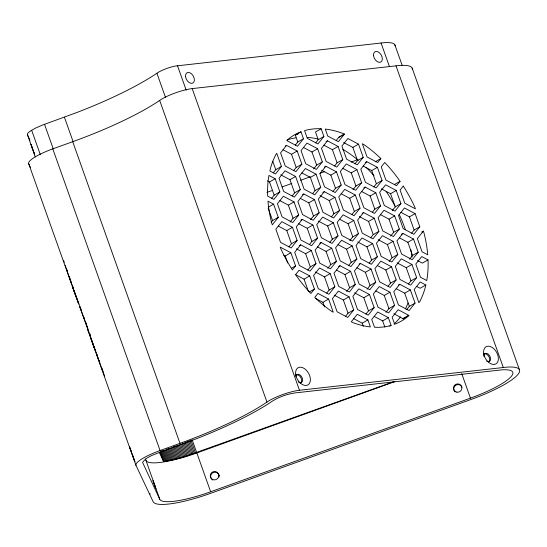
<?xml version="1.0" encoding="UTF-8"?>
<svg xmlns="http://www.w3.org/2000/svg" width="547" height="547" viewBox="0 0 547 547"><rect width="100%" height="100%" fill="white"/><g stroke="black" fill="none" stroke-linecap="round" stroke-linejoin="round"><path stroke-width="0.82" d="M218.998 477.087L218.964 475.357L218.137 473.47A4.239 4.144 -25.3 0 0 212.728 471.952A4.239 4.144 -25.3 0 0 210.54 477.128A4.239 4.144 -25.3 0 0 215.497 479.726L216.332 479.425A4.239 4.144 -25.3 0 0 218.718 475.097L218.137 473.47M425.839 284.994L425.552 286.279A107.356 69.182 60.2 0 1 419.658 301.725L418.886 302.648L414.202 289.493L420.171 281.985L425.839 284.994L420.151 288.242L416.609 286.361M286.56 145.372L280.59 152.88L285.274 166.035L295.913 171.683L301.882 164.182L297.199 151.02L286.56 145.372L285.137 146.186M273.268 172.838L275.756 169.714L281.438 166.466L276.755 153.304L276.037 154.295A107.356 69.182 60.2 0 0 270.136 169.741L269.862 170.992L275.469 173.967L281.438 166.466M295.291 145.119L297.78 141.994L303.462 138.747L300.994 131.806L300.159 132.107A107.356 69.182 60.2 0 0 287.77 139.574L286.854 140.6L297.5 146.247L303.462 138.747M271.688 198.274L274.17 195.142L279.852 191.894L275.175 178.739L268.953 175.437L268.454 178.472A107.356 69.182 60.2 0 0 267.558 192.551L267.668 196.1L273.89 199.402L279.852 191.894M293.712 170.555L296.2 167.43L301.882 164.182M315.735 142.835L318.224 139.711L323.906 136.463L321.171 128.771L318.504 128.682A107.356 69.182 60.2 0 0 307.175 129.933L304.563 130.63L307.298 138.316L317.944 143.964L323.906 136.463M327.448 140.805L321.479 148.312L326.162 161.468L336.802 167.115L342.771 159.608L338.087 146.452L327.448 140.805L326.026 141.618M271.093 222.458L272.591 220.578L278.273 217.33L273.589 204.175L267.975 201.193L268.064 202.438A107.356 69.182 60.2 0 0 271.681 222.957L272.303 224.838L278.273 217.33M292.132 195.99L294.614 192.859L300.296 189.611L295.619 176.455L284.973 170.808L279.011 178.315L283.688 191.471L294.334 197.118L300.296 189.611M313.657 168.893L316.645 165.146L322.327 161.891L317.643 148.736L307.004 143.088L301.035 150.596L305.718 163.751L316.357 169.399L322.327 161.891M336.179 140.552L338.668 137.427L344.35 134.179L343.031 133.502A107.356 69.182 60.2 0 0 326.477 129.215L325.274 129.092L327.742 136.032L338.388 141.68L344.35 134.179M303.838 193.953L297.869 201.46L302.553 214.615L313.192 220.27L319.161 212.762L314.477 199.607L303.838 193.953L302.416 194.766M325.862 166.24L319.899 173.741L324.576 186.903L335.222 192.551L341.184 185.043L336.508 171.888L325.862 166.24L324.439 167.047M290.047 222.048L293.035 218.294L298.717 215.046L294.033 201.891L283.394 196.243L277.425 203.744L282.108 216.899L292.748 222.554L298.717 215.046M312.576 193.706L315.058 190.575L320.74 187.327L316.063 174.172L305.417 168.524L299.455 176.025L304.132 189.187L314.778 194.835L320.74 187.327M334.6 165.987L337.089 162.862L342.771 159.608M302.252 219.388L296.289 226.896L300.966 240.051L311.612 245.706L317.575 238.198L312.898 225.043L302.252 219.388L300.829 220.202M324.282 191.669L318.313 199.176L322.997 212.332L333.636 217.986L339.605 210.479L334.921 197.323L324.282 191.669L322.86 192.482M288.966 246.854L291.448 243.73L297.13 240.482L292.454 227.326L281.808 221.672L275.845 229.179L280.522 242.335L291.168 247.989L297.13 240.482M310.491 219.764L313.479 216.01L319.161 212.762M333.02 191.423L335.502 188.291L341.184 185.043M355.044 163.703L357.533 160.572L363.215 157.324L358.531 144.169L347.892 138.521L341.923 146.028L346.607 159.184L357.246 164.832L363.215 157.324M300.672 244.824L294.703 252.331L299.387 265.486L310.026 271.134L315.995 263.633L311.311 250.471L300.672 244.824L299.25 245.637M366.75 161.673L360.788 169.173L365.464 182.329L376.11 187.983L382.073 180.476L377.396 167.32L366.75 161.673L365.328 162.48M309.411 244.571L311.893 241.446L317.575 238.198M331.434 216.851L333.923 213.727L339.605 210.479M352.965 189.761L355.947 186.007L361.629 182.76L356.952 169.604L346.306 163.956L340.343 171.457L345.02 184.619L355.666 190.267L361.629 182.76M295.551 265.917L292.392 269.89L291.51 268.536A107.356 69.182 60.2 0 1 280.85 248.803L280.228 247.107L290.867 252.755L295.551 265.917L291.284 268.351M380.849 158.575L377.69 162.548L367.051 156.9L362.367 143.745L363.94 144.634A107.356 69.182 60.2 0 1 379.939 157.68L380.849 158.575L375.167 161.823M321.116 242.54L315.147 250.047L319.831 263.203L330.47 268.85L336.439 261.35L331.755 248.188L321.116 242.54L319.694 243.353M365.17 187.101L359.201 194.609L363.885 207.764L374.524 213.419L380.493 205.911L375.81 192.756L365.17 187.101L363.748 187.915M307.824 270.006L310.313 266.881L315.995 263.633M329.855 242.287L332.337 239.162L338.019 235.914L333.342 222.759L322.696 217.104L316.734 224.612L321.41 237.767L332.056 243.415L338.019 235.914M351.878 214.568L354.367 211.443L360.049 208.195L355.365 195.04L344.726 189.385L338.757 196.893L343.441 210.048L354.08 215.703L360.049 208.195M373.909 186.855L376.391 183.724L382.073 180.476M363.584 212.537L357.622 220.044L362.299 233.2L372.945 238.848L378.907 231.347L374.23 218.185L363.584 212.537L362.162 213.351M327.769 268.351L330.757 264.598L336.439 261.35M349.8 240.632L352.781 236.878L358.463 233.631L353.786 220.475L343.14 214.821L337.178 222.328L341.854 235.483L352.5 241.131L358.463 233.631M372.322 212.284L374.811 209.159L380.493 205.911M314.409 289.062L310.908 293.472L308.234 290.628A107.356 69.182 60.2 0 1 297.794 277.794L295.592 274.662L299.086 270.259L309.732 275.907L314.409 289.062L309.438 291.907M400.055 181.289L396.554 185.7L385.908 180.045L381.232 166.89L384.732 162.486L387.454 165.392A107.356 69.182 60.2 0 1 397.895 178.226L400.055 181.289L394.373 184.537M339.974 265.692L334.012 273.192L338.689 286.354L349.335 292.002L355.297 284.495L350.62 271.339L339.974 265.692L338.559 266.505M326.689 293.158L329.171 290.026L334.853 286.778L330.176 273.623L319.53 267.975L313.568 275.483L318.245 288.638L328.891 294.286L334.853 286.778M348.712 265.439L351.201 262.314L356.883 259.059L352.2 245.904L341.56 240.256L335.591 247.764L340.275 260.919L350.914 266.567L356.883 259.059M370.743 237.719L373.225 234.595L378.907 231.347M392.267 210.629L395.255 206.875L400.937 203.628L396.254 190.472L385.614 184.818L379.645 192.325L384.329 205.481L394.968 211.135L400.937 203.628M360.418 263.408L354.456 270.909L359.133 284.071L369.779 289.719L375.741 282.211L371.064 269.056L360.418 263.408L359.003 264.215M346.634 291.496L349.615 287.743L355.297 284.495M369.157 263.155L371.645 260.03L377.327 256.775L372.644 243.62L362.005 237.972L356.035 245.48L360.719 258.635L371.358 264.283L377.327 256.775M390.688 236.065L393.669 232.311L399.351 229.063L394.674 215.901L384.028 210.253L378.066 217.761L382.743 230.916L393.389 236.564L399.351 229.063M402.893 233.405L396.924 240.912L401.607 254.068L412.247 259.716L418.216 252.208L413.532 239.053L402.893 233.405L401.471 234.219M345.547 316.31L348.036 313.178L353.718 309.93L349.041 296.775L338.395 291.12L332.426 298.628L337.109 311.783L347.748 317.438L353.718 309.93M367.078 289.213L370.059 285.459L375.741 282.211M389.102 261.493L392.09 257.74L397.772 254.492L393.088 241.336L382.449 235.689L376.48 243.196L381.163 256.352L391.802 261.999L397.772 254.492M411.631 233.152L414.113 230.027L419.795 226.779L415.118 213.617L404.472 207.969L398.51 215.477L403.187 228.632L413.833 234.28L419.795 226.779M423.337 231.121L417.368 238.622L422.052 251.784L427.713 254.786L427.624 253.582A107.356 69.182 60.2 0 0 424.014 233.07L423.501 231.203L421.915 231.935M365.991 314.026L368.48 310.894L374.162 307.646L369.485 294.491L358.839 288.837L352.87 296.344L357.553 309.499L368.193 315.154L374.162 307.646M388.021 286.307L390.503 283.175L396.185 279.927L391.508 266.772L380.862 261.124L374.9 268.625L379.577 281.787L390.223 287.435L396.185 279.927M409.546 259.21L412.534 255.456L418.216 252.208M399.727 284.269L393.758 291.777L398.442 304.932L409.081 310.587L415.05 303.079L410.373 289.924L399.727 284.269L398.305 285.083M385.936 312.364L388.924 308.611L394.606 305.363L389.929 292.207L379.283 286.553L373.314 294.06L377.998 307.216L388.637 312.87L394.606 305.363M408.465 284.023L410.947 280.891L416.629 277.644L411.953 264.488L401.307 258.84L395.344 266.341L400.021 279.496L410.667 285.151L416.629 277.644M406.879 309.452L409.368 306.327L415.05 303.079M393.881 313.704L403.18 318.826L404.356 317.745M408.862 315.578L407.918 316.446A107.356 69.182 60.2 0 1 395.529 323.913L394.674 324.221L392.178 317.212L398.141 309.705L408.787 315.352L403.18 318.826M395.078 45.893A48.02 9.853 -19.6 0 0 383.775 42.721L175.813 65.982A13.928 2.858 -19.6 0 0 158.261 72.348L154.083 75.137A134.2 27.541 -19.6 0 1 77.318 112.333L41.852 125.311L35.199 128.251L30.201 131.164A19.76 4.055 -19.6 0 0 27.35 134.247L35.288 156.948M412.363 69.25A56.505 11.596 -19.6 0 0 399.057 65.51L192.188 88.6A22.427 4.602 -19.6 0 0 175.136 92.997L172.073 94.159A22.427 4.602 -19.6 0 0 159.656 100.388L156.914 102.268A125.714 25.798 -19.6 0 1 72.71 141.694L52.779 148.873A28.253 5.798 -19.6 0 0 37.114 155.792L34.714 157.187A28.253 5.798 -19.6 0 0 28.697 163.717L78.665 304.009L72.197 285.828L75.787 296.125M266.943 402.059L264.201 403.932A125.714 25.798 -19.6 0 1 179.997 443.357L160.066 450.543A28.253 5.798 -19.6 0 0 135.984 465.388L153.153 501.715A56.505 11.596 -19.6 0 0 211.279 493.1L471.254 399.399A56.505 11.596 -19.6 0 0 515.889 376.582A56.505 11.596 -19.6 0 0 506.344 367.181L299.476 390.264A22.427 4.602 -19.6 0 0 266.943 402.059L159.656 100.388M297.78 141.994L295.312 135.061L300.994 131.806M321.171 128.771L315.489 132.018L318.224 139.711M283.004 149.748L291.517 154.275L297.199 151.02M303.448 147.464L311.961 151.984L317.643 148.736M344.295 134.022L338.668 137.427M267.421 180.886L269.493 181.987L275.175 178.739M323.892 145.181L332.405 149.7L338.087 146.452M280.714 174.808L289.937 179.703L295.619 176.455M343.625 142.521L352.849 147.416L358.531 144.169M301.862 172.9L310.381 177.419L316.063 174.172M268.618 207.019L273.589 204.175M321.602 170.24L330.826 175.136L336.508 171.888M279.866 200.633L288.351 205.139L294.033 201.891M342.75 168.332L351.27 172.852L356.952 169.604M300.282 198.335L308.795 202.855L314.477 199.607M363.194 166.049L371.714 170.568L377.396 167.32M320.016 195.676L329.239 200.571L334.921 197.323M278.279 226.068L286.772 230.574L292.454 227.326M341.171 193.768L349.683 198.287L355.365 195.04M298.724 223.785L307.216 228.29L312.898 225.043M361.615 191.484L370.128 196.004L375.81 192.756M318.436 221.111L327.66 226.007L333.342 222.759M381.348 188.824L390.572 193.72L396.254 190.472M283.777 255.258L285.185 256.01L290.867 252.755M339.584 219.203L348.104 223.723L353.786 220.475M296.426 248.837L305.629 253.726L311.311 250.471M359.324 216.537L368.548 221.439L374.23 218.185M317.561 246.916L326.074 251.442L331.755 248.188M380.473 214.629L388.992 219.156L394.674 215.901M338.005 244.632L346.518 249.152L352.2 245.904M400.917 212.345L409.436 216.872L415.118 213.617M295.558 274.649L304.05 279.155L309.732 275.907M357.738 241.972L366.962 246.868L372.644 243.62M315.284 271.982L324.494 276.871L330.176 273.623M378.182 239.689L387.406 244.584L393.088 241.336M336.419 270.068L344.938 274.587L350.62 271.339M422.079 232.017L423.501 231.203M399.337 237.781L407.85 242.3L413.532 239.053M356.863 267.784L365.382 272.303L371.064 269.056M315.858 298.566L322.908 302.306L328.597 299.059L333.273 312.214L331.755 311.387A107.356 69.182 60.2 0 1 315.749 298.347L314.785 297.39L317.951 293.411L328.597 299.059M377.307 265.5L385.826 270.02L391.508 266.772M334.149 295.134L343.352 300.023L349.041 296.775M397.047 262.84L406.271 267.736L411.953 264.488M428.027 259.887L421.751 256.557L415.788 264.057L420.465 277.213L426.742 280.549L427.234 277.548A107.356 69.182 60.2 0 0 428.13 263.476L428.027 259.887L422.346 263.134L417.464 260.543M354.572 292.843L363.796 297.739L369.485 294.491M375.727 290.936L384.24 295.455L389.929 292.207M396.172 288.652L404.684 293.171L410.373 289.924M353.724 318.669L362.217 323.174L367.899 319.927L370.387 326.921L369.218 326.805A107.356 69.182 60.2 0 1 352.658 322.518L351.29 321.78L357.253 314.272L367.899 319.927M374.148 316.371L382.661 320.891L388.343 317.643L391.105 325.397L389.683 326.21M403.105 318.607L408.787 315.352M470.454 398.148L475.466 396.281A49.428 10.147 -19.6 0 0 501.326 369.895L294.963 392.931C285.91 394.339 276.987 397.601 269.562 403.036A132.784 27.247 -19.6 0 1 193.611 439.836L160.907 451.781C154.616 454.612 146.63 456.465 142.569 462.406L159.799 499.322A49.442 10.147 -19.6 0 0 210.657 491.78L470.454 398.148L461.716 373.574M266.963 192.4L272.577 190.377M282.197 186.91L291.818 183.443M300.638 180.264L310.258 176.797M319.879 173.324L324.692 171.594M351.147 162.056L357.56 159.745M159.232 452.321L163.601 461.559L173.57 459.617L184.886 456.588L393.949 381.594M145.256 458.94L145.987 460.485A49.442 10.147 -19.6 0 0 196.845 452.943L394.9 381.56M295.312 135.061L297.924 134.131M391.105 325.397L388.52 326.094A107.356 69.182 60.2 0 1 377.191 327.338L374.49 327.25L371.734 319.496L377.697 311.988L388.343 317.643M218.513 474.256L218.841 474.94M218.636 474.673L218.964 475.357M218.718 475.097L219.039 475.781M27.425 134.849L29.982 140.251M28.697 163.717L30.482 167.505M34.721 154.835L33.223 150.917M129.502 446.557L129.954 447.665M134.877 461.771L129.407 446.605M31.439 145.434L31.008 144.449L33.025 150.37M149.994 493.599L150.172 494.044M63.575 260.495L64.272 262.307M81.332 310.279L73.859 289.965M79.862 306.942L87.335 327.263M89.742 333.8L90.59 335.995M95.616 351.058L97.024 354.723M98.098 357.977L96.682 354.312L97.633 357.164A103.116 2.072 70.2 0 0 99.178 361.389M98.945 360.172L99.8 362.374M31.569 145.775L32.054 147.061M130.159 448.184L130.377 448.772M130.624 449.415L130.883 450.106M32.239 147.553L32.629 148.606M131.164 450.851L131.451 451.624M95.151 350.353L87.999 330.258L94.829 349.273M32.827 149.153L33.032 149.707M132.34 454.085L132.641 454.919M154.774 485.497L152.982 480.738L155.84 488.69L154.917 485.9M412.137 68.047L519.418 369.71M394.886 44.875L402.189 65.401M396.001 65.831L503.288 367.495M381.061 43.001L389.485 66.686M409.436 216.872L414.113 230.027M390.572 193.72L395.255 206.875M407.85 242.3L412.534 255.456M371.714 170.568L376.391 183.724M388.992 219.156L393.669 232.311M406.271 267.736L410.947 280.891M352.849 147.416L357.533 160.572M370.128 196.004L374.811 209.159M387.406 244.584L392.09 257.74M404.684 293.171L409.368 306.327M351.27 172.852L355.947 186.007M368.548 221.439L373.225 234.595M385.826 270.02L390.503 283.175M332.405 149.7L337.089 162.862M349.683 198.287L354.367 211.443M366.962 246.868L371.645 260.03M384.24 295.455L388.924 308.611M330.826 175.136L335.502 188.291M348.104 223.723L352.781 236.878M365.382 272.303L370.059 285.459M382.661 320.891L384.869 327.099M311.961 151.984L316.645 165.146M329.239 200.571L333.923 213.727M346.518 249.152L351.201 262.314M363.796 297.739L368.48 310.894M310.381 177.419L315.058 190.575M327.66 226.007L332.337 239.162M344.938 274.587L349.615 287.743M362.217 323.174L363.324 326.285M291.517 154.275L296.2 167.43M308.795 202.855L313.479 216.01M326.074 251.442L330.757 264.598M343.352 300.023L348.036 313.178M289.937 179.703L294.614 192.859M307.216 228.29L311.893 241.446M324.494 276.871L329.171 290.026M272.727 161.201L275.756 169.714M288.351 205.139L293.035 218.294M305.629 253.726L310.313 266.881M322.908 302.306L324.562 306.949M269.493 181.987L274.17 195.142M286.772 230.574L291.448 243.73M304.05 279.155L308.453 291.537M268.18 208.195L272.591 220.578M285.185 256.01L287.667 262.97M192.188 88.6L299.476 390.264M177.502 65.743L186.206 90.214M156.893 73.209L165.597 97.687M192.147 439.815L196.722 452.677M196.845 452.943L210.657 491.78M190.965 440.232L195.539 453.101M189.775 440.65L194.349 453.518M188.585 441.06L193.166 453.928M187.402 441.463L191.976 454.331M186.212 441.86L190.787 454.728M185.03 442.249L189.604 455.118M184.127 443.432L188.421 455.494M182.664 443.002L187.238 455.87M181.768 444.171L186.055 456.232M64.396 117.147L73.1 141.618M180.592 444.526L184.886 456.588M72.71 141.694L179.997 443.357M179.43 444.868L183.717 456.936M178.267 445.21L182.554 457.271M177.112 445.538L181.399 457.6M175.963 445.853L180.25 457.921M174.821 446.167L179.108 458.229M173.693 446.461L177.98 458.523M172.859 447.555L176.859 458.817M171.744 447.836L175.751 459.09M170.65 448.102L174.65 459.364M169.563 448.362L173.57 459.617M168.49 448.608L172.496 459.863M167.43 448.841L171.437 460.102M166.384 449.066L170.39 460.328M165.645 450.085L169.358 460.54M164.626 450.284L168.346 460.738M163.628 450.475L167.348 460.93M162.65 450.653L166.37 461.107M161.686 450.817L165.406 461.271M161.03 451.774L164.462 461.429M44.519 124.313L53.223 148.784M52.779 148.873L160.066 450.543M160.168 451.911L163.601 461.559M31.63 130.22L40.334 154.692M145.987 460.485L159.799 499.322M33.422 150.815L33.613 151.355M83.746 316.822L84.559 319.12M85.38 321.417L86.194 323.715M87.014 326.012L87.828 328.316M66.679 269.199L67.5 271.497M69.407 276.857L70.228 279.155M101.715 367.7L103.075 371.529M132.935 455.747L133.222 456.554M90.699 337.301L95.328 350.326M90.857 338.504L135.984 465.388M33.798 151.875L34.133 152.845M133.502 457.333L133.762 458.078M134.001 458.783L134.227 459.439M34.283 153.276L34.721 154.596M134.425 460.034L134.877 461.415M89.667 333.773L90.487 336.59M87.602 328.029L88.846 332.261L79.773 306.867M72.348 284.96L73.592 289.192M70.707 280.632L71.732 284.16L70.119 279.811A103.116 2.072 70.2 0 1 66.139 268.139M212.824 480.054A4.239 4.144 -25.3 0 1 212.448 479.835M212.099 479.575A4.239 4.144 -25.3 0 1 212.127 473.244A4.239 4.144 -25.3 0 1 218.465 474.16M455.248 391.939A4.239 4.144 -25.3 0 1 454.926 391.645M454.639 391.317A4.239 4.144 -25.3 0 1 456.007 385.109A4.239 4.144 -25.3 0 1 461.989 387.303M287.209 139.916A107.356 69.182 60.2 0 1 295.845 137.823M307.448 137.393A107.356 69.182 60.2 0 1 318.019 138.993M342.716 149.228A107.356 69.182 60.2 0 1 358.21 160.25M366.032 167.314A107.356 69.182 60.2 0 1 374.011 175.717M386.107 191.368A107.356 69.182 60.2 0 1 394.845 205.761M399.173 214.349A107.356 69.182 60.2 0 1 405.43 229.767M410.838 249.781A107.356 69.182 60.2 0 1 412.041 257.097M408.014 302.942A107.356 69.182 60.2 0 1 405.389 308.898M400.507 316.863A107.356 69.182 60.2 0 1 394.018 324.056M483.883 356.507A4.52 2.913 60.2 0 1 487.11 353.526A4.52 2.913 60.2 0 1 490.604 359.263A4.52 2.913 60.2 0 1 486.645 361.047M483.698 354.34A4.52 2.913 60.2 0 1 488.594 356.2A4.52 2.913 60.2 0 1 488.642 361.868M295.872 376.685A4.52 2.913 60.2 0 1 299.482 374.695A4.52 2.913 60.2 0 1 302.621 380.268A4.52 2.913 60.2 0 1 299.011 382.25M298.662 382.045A4.52 2.913 60.2 0 1 298.313 381.799M295.722 375.338A4.52 2.913 60.2 0 1 300.864 377.601A4.52 2.913 60.2 0 1 300.105 383.119M104.703 376.391A103.116 2.072 70.2 0 1 103.267 372.5M102.973 371.714A103.116 2.072 70.2 0 1 101.216 366.948M100.963 366.258A103.116 2.072 70.2 0 1 99.431 362.093M65.893 267.415A103.116 2.072 70.2 0 1 65.175 265.295M403.255 186.062L400.089 190.041L404.773 203.197L415.412 208.851L414.845 207.217A107.356 69.182 60.2 0 0 404.185 187.484L403.255 186.062M373.519 55.63A5.935 3.822 60.2 0 0 380.644 62.153A5.935 3.822 60.2 0 0 379.57 52.902A5.935 3.822 60.2 0 0 373.519 55.63M185.556 76.628A5.935 3.822 60.2 0 0 192.681 83.151A5.935 3.822 60.2 0 0 191.614 73.907A5.935 3.822 60.2 0 0 185.556 76.628M456.889 392.158A4.239 4.144 -25.3 0 0 461.668 386.62A4.239 4.144 -25.3 0 0 454.482 385.389A4.239 4.144 -25.3 0 0 456.889 392.158M483.657 353.218A9.887 6.373 60.2 0 0 495.534 364.09A9.887 6.373 60.2 0 0 493.75 348.671A9.887 6.373 60.2 0 0 483.657 353.218M295.674 374.216A9.887 6.373 60.2 0 0 307.551 385.095A9.887 6.373 60.2 0 0 305.766 369.676A9.887 6.373 60.2 0 0 295.674 374.216"/></g></svg>
